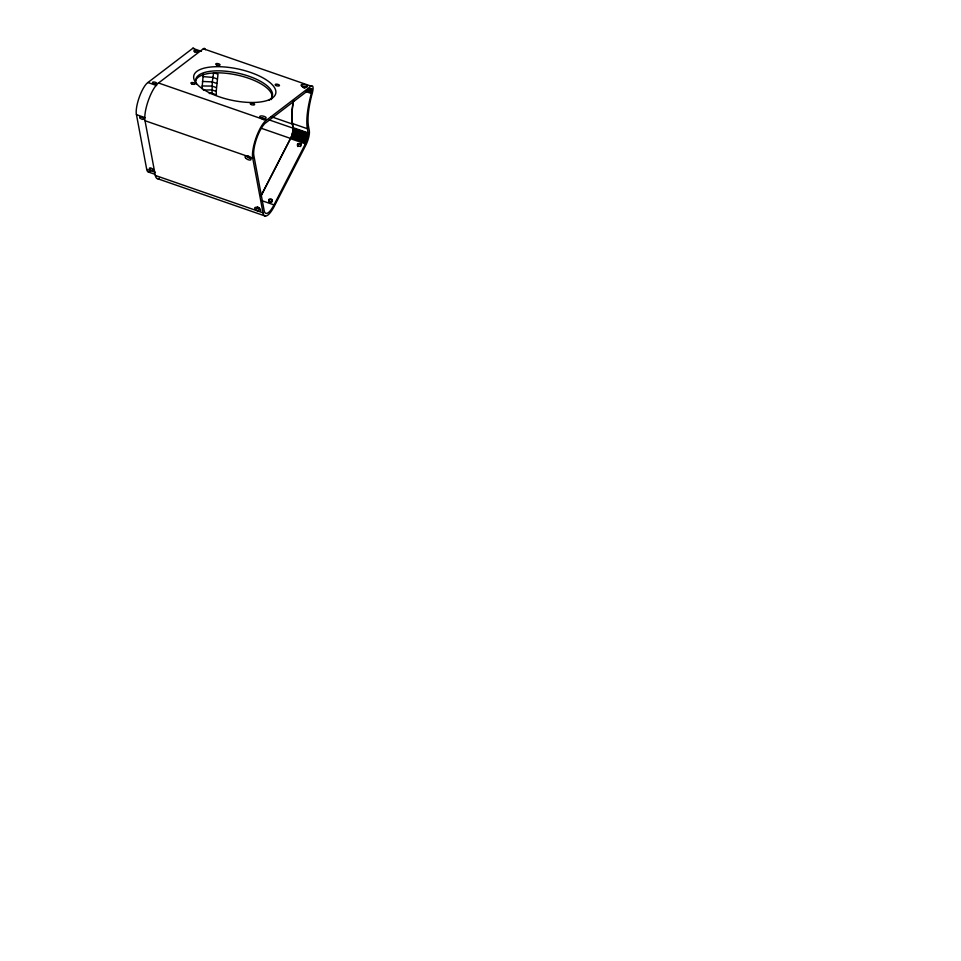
<?xml version="1.0" encoding="UTF-8"?>
<svg xmlns="http://www.w3.org/2000/svg" width="961" height="961" viewBox="0 0 961 961"><rect width="100%" height="100%" fill="white"/><g stroke="black" fill="none" stroke-linecap="round" stroke-linejoin="round"><path stroke-width="1.44" d="M311.929 90.358L311.604 88.58L310.499 88.652L265.08 123.344A19.304 5.538 -70.9 0 0 253.716 154.757L264.155 210.603A19.304 5.538 -70.9 0 0 274.005 204.885L306.403 141.928L308.265 134.264L306.991 125.783A51.858 14.859 -70.9 0 1 310.823 95.451L311.929 90.358L307.868 88.953M202.026 88.748L203.047 76.592A56.831 16.289 -70.9 0 1 203.456 74.057M216.213 91.403L217.991 74.189L213.642 72.688L212.273 81.889L212.021 93.337L216.381 94.839L216.213 91.403L211.864 89.89L203.408 90.094M261.164 195.744L291.507 136.762L293.369 129.098L292.096 120.618A51.858 14.859 -70.9 0 1 293.694 100.184M261.116 195.467L291.003 137.495A7.712 2.21 -70.9 0 0 293.129 128.798L291.868 121.026A52.411 15.028 -70.9 0 1 293.261 101.59M193.846 48.506A5.442 1.562 -70.9 0 0 193.029 48.122L147.285 82.994A18.752 5.37 -70.9 0 0 136.246 113.518L146.697 169.328A18.752 5.382 -70.9 0 0 150.409 171.526M155.31 175.443L263.014 212.813A22.067 6.331 -70.9 0 0 274.269 206.291L305.802 145.183A11.039 3.159 -70.9 0 0 309.322 130.732L308.529 126.54A49.095 14.079 -70.9 0 1 311.784 95.007L312.313 93.073A8.757 2.511 -70.9 0 0 311.076 86.13L203.36 48.759L157.82 83.535A22.067 6.331 -70.9 0 0 148.126 101.073A22.067 6.331 -70.9 0 0 145.015 120.714L155.31 175.443A22.067 6.331 -70.9 0 0 159.262 178.278M311.076 86.13L265.536 120.906A22.067 6.331 -70.9 0 0 255.83 138.444A22.067 6.331 -70.9 0 0 252.719 158.084L263.014 212.813M209.21 93.481L212.021 93.337M202.086 85.973L211.949 86.07L216.297 87.583M202.435 81.457L212.273 81.889L216.621 83.403M203.047 76.592L212.837 77.421L217.186 78.922M192.693 48.326L201.426 51.353M309.214 88.82L311.929 89.769M307.808 89.625L311.869 91.031M307.7 90.358L311.76 91.776M306.187 90.682L311.604 92.556M305.946 91.595L311.364 93.469M292.492 123.549L307.376 128.714M271.29 116.713L292.264 123.993M293.285 127.741L308.169 132.906M269.284 119.933L293.045 128.173M293.357 128.39L308.253 133.555M293.369 129.098L308.265 134.264M158.517 82.994L266.221 120.353M293.321 129.903L308.217 135.069M293.225 130.78L308.109 135.945M293.057 131.717L307.952 136.882M292.841 132.702L307.724 137.867M147.898 82.514L156.631 85.541M292.576 133.711L307.46 138.877M292.252 134.744L307.148 139.91M291.904 135.765L306.787 140.931M291.507 136.762L306.403 141.928M291.087 137.723L305.982 142.889M261.2 128.245L290.546 138.432M290.606 138.696L305.502 143.862M136.402 114.635L145.135 117.674M145.015 120.714L252.719 158.084M261.824 200.657L274.005 204.885M146.697 169.328L155.43 172.355M148.354 171.995L154.589 174.169M157.256 178.59L264.972 215.961M203.36 48.759A8.757 2.511 -70.9 0 1 205.306 49.684M297.886 146.565A1.658 1.417 -10.7 0 1 298.186 144.618A1.658 1.417 -10.7 0 1 300.433 144.631A1.658 1.417 -10.7 0 1 300.445 146.577M297.454 144.114A3.315 2.835 -10.7 0 1 298.378 143.669M300.733 143.682A3.315 2.835 -10.7 0 1 301.322 143.958M269.801 202.327A1.658 1.417 -10.7 0 1 269.392 200.2A1.658 1.417 -10.7 0 1 271.915 200.092A1.658 1.417 -10.7 0 1 271.458 202.266M268.587 199.708A3.315 2.835 -10.7 0 1 269.152 199.335M261.368 118.683A1.658 0.625 12.1 0 1 261.921 117.831A1.658 0.625 12.1 0 1 264.215 118.623A1.658 0.625 12.1 0 1 262.87 119.2A1.658 0.625 12.1 0 1 263.674 119.669M302.559 86.971A1.658 0.625 12.1 0 1 303.82 86.286A1.658 0.625 12.1 0 1 305.622 87.367A1.658 0.625 12.1 0 1 303.256 87.379M249.908 157.172A1.658 0.709 27.3 0 1 249.488 158.024A1.658 0.709 27.3 0 1 247.482 157.111A1.658 0.709 27.3 0 1 247.482 156.066M249.355 156.667A1.658 0.709 27.3 0 0 248.286 156.15A1.658 0.709 27.3 0 0 249.355 156.727M196.524 83.859A39.173 14.908 12.1 0 1 238.244 73.204A39.173 14.908 12.1 0 1 269.212 100.136M303.22 87.559A1.658 0.625 12.1 0 1 304.817 87.968M258.989 207.912A1.658 0.709 27.3 0 1 257.608 207.047M195.503 81A39.173 14.908 12.1 0 1 239.806 75.667A39.173 14.908 12.1 0 1 271.278 99.572M261.068 118.059A3.315 1.261 12.1 0 0 266.161 118.023A3.315 1.261 12.1 0 0 261.536 115.921A3.315 1.261 12.1 0 0 261.068 118.059M302.439 86.478A3.315 1.261 12.1 0 0 307.52 86.454A3.315 1.261 12.1 0 0 302.895 84.352A3.315 1.261 12.1 0 0 302.439 86.478M255.446 209.438A3.315 1.417 27.3 0 0 260.551 210.927A3.315 1.417 27.3 0 0 257.055 207.516A3.315 1.417 27.3 0 0 255.446 209.438M257.116 208.297A1.658 0.709 27.3 0 0 259.674 209.042A1.658 0.709 27.3 0 0 257.92 207.336A1.658 0.709 27.3 0 0 257.116 208.297M245.812 158.253A3.315 1.417 27.3 0 0 250.917 159.73A3.315 1.417 27.3 0 0 247.433 156.331A3.315 1.417 27.3 0 0 245.812 158.253M210.519 93.301A41.924 15.953 12.1 0 0 275.675 93.734A41.924 15.953 12.1 0 0 218.135 66.681A41.924 15.953 12.1 0 0 210.519 93.301M275.999 85.517A2.21 0.841 12.1 0 0 279.471 85.589A2.21 0.841 12.1 0 0 276.504 84.136A2.21 0.841 12.1 0 0 275.999 85.517M216.573 64.904A2.21 0.841 12.1 0 0 220.045 64.964A2.21 0.841 12.1 0 0 217.078 63.522A2.21 0.841 12.1 0 0 216.573 64.904M251.133 104.497A2.21 0.841 12.1 0 0 254.605 104.557A2.21 0.841 12.1 0 0 251.638 103.115A2.21 0.841 12.1 0 0 251.133 104.497M191.719 83.871A2.21 0.841 12.1 0 0 195.191 83.943A2.21 0.841 12.1 0 0 192.224 82.502A2.21 0.841 12.1 0 0 191.719 83.871M153.376 83.415A2.21 0.841 12.1 0 0 156.763 83.391A2.21 0.841 12.1 0 0 153.676 81.997A2.21 0.841 12.1 0 0 153.376 83.415M194.735 51.846A2.21 0.841 12.1 0 0 198.122 51.834A2.21 0.841 12.1 0 0 195.047 50.428A2.21 0.841 12.1 0 0 194.735 51.846M149.88 169.364A2.21 0.949 27.3 0 0 153.243 170.265A2.21 0.949 27.3 0 0 150.805 168.007A2.21 0.949 27.3 0 0 149.88 169.364M140.222 118.179A2.21 0.949 27.3 0 0 143.621 119.164A2.21 0.949 27.3 0 0 141.303 116.894A2.21 0.949 27.3 0 0 140.222 118.179M298.415 146.276A1.658 1.417 -10.7 0 0 300.733 144.727A1.658 1.417 -10.7 0 0 298.138 143.826A1.658 1.417 -10.7 0 0 298.415 146.276M269.825 201.666A1.658 1.417 -10.7 0 0 272.143 200.116A1.658 1.417 -10.7 0 0 269.548 199.215A1.658 1.417 -10.7 0 0 269.825 201.666"/></g></svg>
